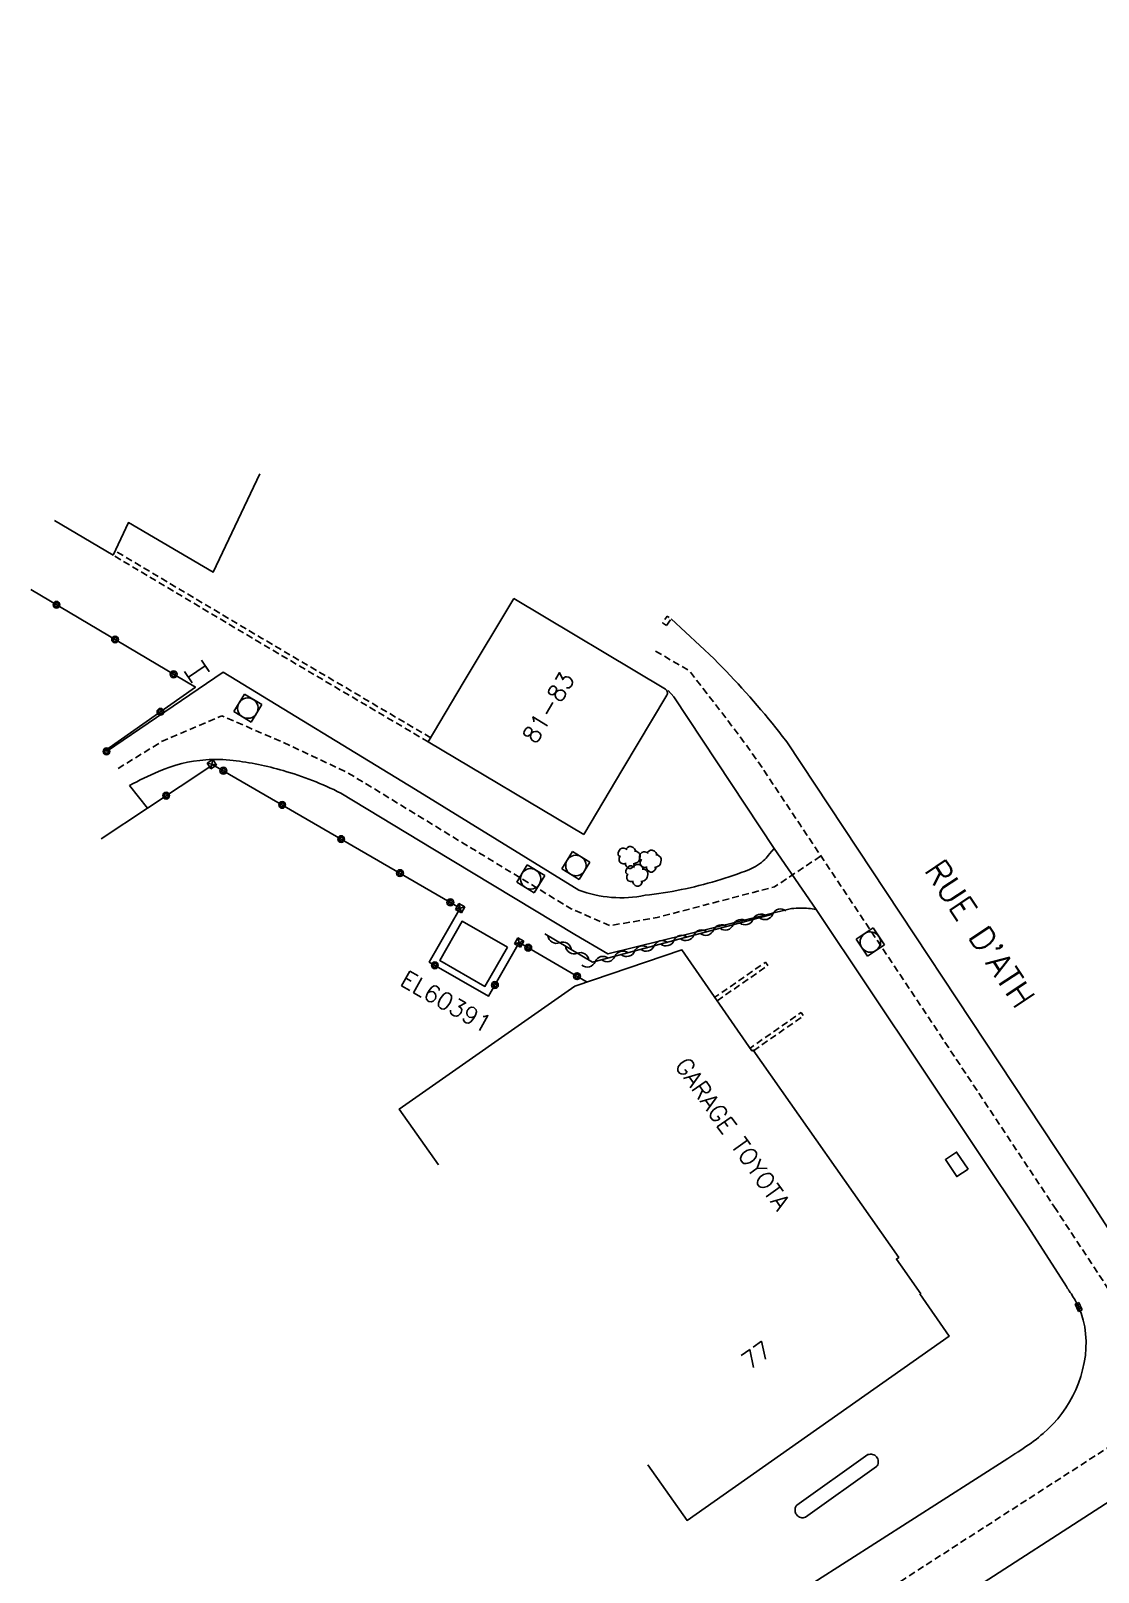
# Model space of a CAD drawing. Header units: millimetres. Extents: x 105000 to 106000, y 137997 to 139000.
# Drawn here: x 105326.5 to 105404.9, y 138390.9 to 138504.1 of the extents above; entities that cross this region are included whole.
import ezdxf
from ezdxf.enums import TextEntityAlignment as Align

# ---------------------------------------------------------------- set-up
doc = ezdxf.new("R2010")
doc.units = ezdxf.units.MM
doc.linetypes.add('DASHED', pattern=[0.75, 0.5, -0.25])
doc.layers.get('0').update_dxf_attribs({"linetype": 'CONTINUOUS'})
for name, color, linetype in [('W0001', 6, 'DASHED'), ('W0008', 7, 'CONTINUOUS'), ('W0100', 7, 'CONTINUOUS'), ('W0112', 1, 'DASHED'), ('W0300', 7, 'CONTINUOUS'), ('W0310', 3, 'CONTINUOUS'), ('W0322', 7, 'CONTINUOUS'), ('W0330', 7, 'CONTINUOUS'), ('W0400', 7, 'CONTINUOUS'), ('W0420', 7, 'CONTINUOUS'), ('W0984', 7, 'CONTINUOUS'), ('W0989', 7, 'CONTINUOUS'), ('W0991', 7, 'CONTINUOUS'), ('W1471', 7, 'CONTINUOUS'), ('W1474', 7, 'CONTINUOUS')]:
    doc.layers.add(name, color=color, linetype=linetype)
doc.styles.get("Standard").update_dxf_attribs({"font": 'romans.shx', "width": 0.85})

# ---------------------------------------------------------------- blocks, each defined once
blk = doc.blocks.new('T400')
for p, q in [((-0.15, 0.3), (0.15, 0.3)), ((-0.15, -0.25), (-0.15, 0.3)), ((-0.15, 0.15), (0.15, 0.15)), ((-0.15, 0), (0.15, 0)), ((0.15, 0.3), (0.15, -0.25)), ((-0.15, -0.15), (0.15, -0.15)), ((-0.15, -0.25), (-0.15, -0.3)), ((-0.15, -0.3), (0.15, -0.3)), ((0.15, -0.3), (0.15, -0.25))]:
    blk.add_line(p, q)
blk = doc.blocks.new('T1471')
at = {"color": 0, "linetype": 'Continuous', "flags": 128}
blk.add_lwpolyline([(-0.75, -0.5), (-0.75, 0.5), (0.75, 0.5), (0.75, -0.5), (-0.75, -0.5)], dxfattribs=at)
blk = doc.blocks.new('T420')
for p, q in [((0.75, 0.75), (-0.75, 0.75)), ((-0.75, 0.75), (-0.75, -0.75)), ((0.75, 0.75), (0.75, -0.75)), ((0.75, -0.75), (-0.75, -0.75))]:
    blk.add_line(p, q)
blk.add_ellipse((0, 0), major_axis=(-0.53, 0.53), ratio=1, start_param=3.926991, end_param=10.210176)
blk = doc.blocks.new('t330o')
at = {"color": 0, "linetype": 'Continuous'}
for p, q in [((0.25, -0.25), (-0.25, 0.25)), ((-0.25, -0.25), (0.25, 0.25)), ((-0.25, 0.25), (-0.25, -0.25)), ((0.25, 0.25), (-0.25, 0.25)), ((0.25, -0.25), (0.25, 0.25)), ((-0.25, -0.25), (0.25, -0.25)), ((-0.25, -0.25), (-0.25, -0.25))]:
    blk.add_line(p, q, dxfattribs=at)
blk = doc.blocks.new('T300')
for p, q in [((-0.8, 0.51), (-0.86, 0.34)), ((-0.86, 0.34), (-0.86, 0.17)), ((-0.86, 0.17), (-0.74, 0.06)), ((-0.69, 0.63), (-0.8, 0.51)), ((-0.8, -0.06), (-0.74, 0.06)), ((-0.74, 0.06), (-0.69, 0.11)), ((-0.57, 0.69), (-0.69, 0.63)), ((-0.46, 0.69), (-0.57, 0.69)), ((-0.29, 0.63), (-0.46, 0.69)), ((-0.29, 0.63), (-0.17, 0.74)), ((-0.23, 0.57), (-0.29, 0.63)), ((-0.17, 0.74), (-0.06, 0.8)), ((-0.06, 0.8), (0.06, 0.8)), ((0.06, 0.8), (0.23, 0.74)), ((0.23, 0.74), (0.34, 0.63)), ((0.34, 0.63), (0.4, 0.51)), ((0.46, 0.46), (0.34, 0.46)), ((0.4, 0.51), (0.4, 0.46)), ((0.57, 0.4), (0.46, 0.46)), ((0.57, 0.4), (0.69, 0.29)), ((0.69, 0.29), (0.74, 0.17)), ((0.74, 0.06), (0.69, -0.17)), ((0.74, 0.17), (0.74, 0.06)), ((-0.8, -0.17), (-0.8, -0.06)), ((-0.8, -0.23), (-0.8, -0.17)), ((-0.74, -0.34), (-0.8, -0.23)), ((-0.69, -0.4), (-0.74, -0.34)), ((-0.51, -0.46), (-0.69, -0.4)), ((-0.4, -0.46), (-0.51, -0.46)), ((-0.4, -0.46), (-0.34, -0.46)), ((-0.34, -0.46), (-0.34, -0.4)), ((-0.34, -0.51), (-0.34, -0.46)), ((-0.29, -0.63), (-0.34, -0.51)), ((-0.17, -0.74), (-0.29, -0.63)), ((-0.06, -0.8), (-0.17, -0.74)), ((0.06, -0.8), (-0.06, -0.8)), ((0.17, -0.74), (0.06, -0.8)), ((0.23, -0.69), (0.17, -0.74)), ((0.29, -0.46), (0.23, -0.46)), ((0.29, -0.63), (0.23, -0.69)), ((0.46, -0.4), (0.29, -0.46)), ((0.34, -0.51), (0.29, -0.63)), ((0.34, -0.51), (0.34, -0.46)), ((0.57, -0.34), (0.46, -0.4)), ((0.63, -0.29), (0.57, -0.34)), ((0.69, -0.17), (0.63, -0.29))]:
    blk.add_line(p, q)
blk = doc.blocks.new('T1474')
at = {"color": 0, "linetype": 'Continuous', "flags": 128}
for points in [[(-0.75, -0.5), (-0.75, 0.5)], [(-0.75, 0), (0.75, 0)], [(0.75, 0), (0.75, -0.5), (0.75, 0.5)]]:
    blk.add_lwpolyline(points, dxfattribs=at)
blk = doc.blocks.new('t310o')
at = {"color": 0, "linetype": 'Continuous'}
for centre, start, end in [((-0.5, 0.38), 216.8699, 323.1304), ((0.5, -0.37), 36.8699, 143.1303)]:
    blk.add_arc(centre, 0.625, start, end, dxfattribs=at)
blk = doc.blocks.new('t322o')
at = {"color": 0, "linetype": 'Continuous'}
for radius in [0.25, 0.15]:
    blk.add_circle((0, 0), radius, dxfattribs=at)

msp = doc.modelspace()

# ---------------------------------------------------------------- linework, layer by layer
at = {"layer": 'W0001', "flags": 128}
for points in [[(105401.81, 138417.5), (105391.09, 138433.65), (105383.03, 138445.72), (105380.22, 138449.97), (105379.18, 138451.46), (105377.4, 138453.82), (105374.87, 138457.08), (105372.18, 138458.63)], [(105332.93, 138449.9), (105336.13, 138451.87), (105340.55, 138453.76), (105345.04, 138451.82), (105349.78, 138449.59), (105358.34, 138444.37), (105363.78, 138441.06), (105366.2, 138439.59), (105369.05, 138438.35), (105372.51, 138438.95), (105381.13, 138441.2), (105384.53, 138443.47)]]:
    msp.add_lwpolyline(points, dxfattribs=at)
at = {"layer": 'W0001'}
for points in [[(105411.03, 138403.49), (105401.81, 138417.5)], [(105377.78, 138382.06), (105418.57, 138408.37)]]:
    msp.add_lwpolyline(points, dxfattribs=at)
at = {"layer": 'W0008'}
for points in [[(105380.85, 138379.99), (105412.08, 138400.17), (105449.75, 138424.52), (105450.75, 138425.13), (105450.86, 138424.93), (105454.02, 138425.01), (105502.08, 138456.31), (105575.63, 138504.07)], [(105384.19, 138439.55), (105381.11, 138444.01)], [(105407.38, 138413.42), (105403.9, 138418.8)], [(105399.76, 138416.22), (105402.57, 138411.84), (105402.59, 138411.81), (105402.6, 138411.79), (105402.63, 138411.74), (105402.64, 138411.71), (105402.67, 138411.68), (105402.69, 138411.65), (105402.71, 138411.62), (105402.73, 138411.59), (105402.75, 138411.56), (105402.77, 138411.52), (105402.85, 138411.42), (105402.93, 138411.31), (105403, 138411.18), (105403.07, 138411.07), (105403.14, 138410.96), (105403.21, 138410.84), (105403.28, 138410.71), (105403.34, 138410.6), (105403.4, 138410.48), (105403.46, 138410.35), (105403.66, 138409.88), (105403.81, 138409.38), (105403.92, 138408.88), (105403.98, 138408.37), (105404.01, 138407.84), (105404, 138407.32), (105403.96, 138406.79), (105403.88, 138406.26), (105403.76, 138405.74), (105403.62, 138405.23), (105403.62, 138405.23), (105403.46, 138404.74), (105403.26, 138404.27), (105403.03, 138403.81), (105402.79, 138403.37), (105402.53, 138402.95), (105402.23, 138402.52), (105401.93, 138402.13), (105401.59, 138401.76), (105401.24, 138401.4), (105400.87, 138401.06), (105400.87, 138401.06), (105400.7, 138400.92), (105400.52, 138400.76), (105400.34, 138400.62), (105400.16, 138400.48), (105399.97, 138400.35), (105399.78, 138400.21), (105399.6, 138400.09), (105399.4, 138399.96), (105399.21, 138399.84), (105399.02, 138399.71), (105399.02, 138399.71), (105399, 138399.7), (105398.97, 138399.68), (105398.95, 138399.67), (105398.93, 138399.65), (105398.9, 138399.63), (105398.88, 138399.62), (105398.85, 138399.6), (105398.83, 138399.59), (105398.81, 138399.57), (105398.78, 138399.56), (105398.26, 138399.21), (105379.28, 138387.07)], [(105388.62, 138398.62), (105383.4, 138394.92), (105383.4, 138394.92), (105383.32, 138394.88), (105383.23, 138394.87), (105383.14, 138394.87), (105383.06, 138394.88), (105382.97, 138394.92), (105382.89, 138394.96), (105382.82, 138395.01), (105382.77, 138395.07), (105382.71, 138395.15), (105382.68, 138395.23), (105382.65, 138395.31), (105382.64, 138395.4), (105382.64, 138395.48), (105382.65, 138395.57), (105382.68, 138395.65), (105382.72, 138395.73), (105382.78, 138395.79), (105387.99, 138399.51), (105388, 138399.51), (105388.08, 138399.52), (105388.17, 138399.54), (105388.25, 138399.54), (105388.34, 138399.52), (105388.43, 138399.49), (105388.5, 138399.46), (105388.57, 138399.4), (105388.63, 138399.34), (105388.68, 138399.27), (105388.71, 138399.2), (105388.75, 138399.1), (105388.75, 138399.02), (105388.75, 138398.93), (105388.74, 138398.85), (105388.71, 138398.76), (105388.67, 138398.68), (105388.62, 138398.62)]]:
    msp.add_lwpolyline(points, dxfattribs=at)
at = {"layer": 'W0008', "flags": 128}
for points in [[(105373.54, 138460.89), (105376.7, 138457.94, -0.026801), (105381.22, 138452.89, -0.005194), (105382.03, 138451.85), (105403.9, 138418.8)], [(105354.77, 138448.36), (105366.77, 138440.96, 0.070454), (105369.16, 138440.43, 0.071044), (105371.63, 138440.58, 0.045034), (105376.88, 138441.65, 0.021371), (105379.29, 138442.48, 0.101632), (105380.42, 138443.22, 0.040413), (105380.77, 138443.63), (105381.11, 138444.01), (105373.74, 138455.16), (105373.33, 138455.62)], [(105399.76, 138416.22), (105384.19, 138439.55, 0.041851), (105383.05, 138439.64, 0.024732), (105382.38, 138439.61), (105368.9, 138436.28), (105366.48, 138437.7), (105356.04, 138443.99), (105349.28, 138448.09, 0.047393), (105345.05, 138449.74, 0.039061), (105341.38, 138450.49, 0.046792), (105339.37, 138450.53, 0.083311), (105335.9, 138449.68, 0.023974), (105333.78, 138448.64)]]:
    msp.add_lwpolyline(points, format="xyb", dxfattribs=at)
msp.add_lwpolyline([(105332.08, 138451.15), (105340.64, 138456.96), (105354.77, 138448.36)], dxfattribs=at)
at = {"layer": 'W0100', "flags": 128}
for points in [[(105332.56, 138465.56), (105333.69, 138467.95), (105339.92, 138464.32), (105343.33, 138471.54)], [(105332.56, 138465.56), (105328.26, 138468.12)], [(105361.99, 138462.37), (105358.26, 138456.18), (105355.71, 138451.85)], [(105355.71, 138451.85), (105367.13, 138445.05)], [(105391.88, 138411.32), (105390.39, 138413.43), (105390.09, 138413.86), (105390.26, 138413.98), (105379.57, 138429.21), (105379.49, 138429.16), (105379.48, 138429.16), (105374.33, 138436.57), (105366.47, 138433.9), (105353.58, 138424.88), (105356.45, 138420.79)]]:
    msp.add_lwpolyline(points, dxfattribs=at)
msp.add_lwpolyline([(105367.13, 138445.05), (105369.99, 138449.86), (105373.23, 138455.27, 0.214905), (105373.25, 138455.55, 0.158073), (105373.12, 138455.72), (105361.99, 138462.37)], format="xyb", dxfattribs=at)
msp.add_lwpolyline([(105361.52, 138436.77), (105358.19, 138438.67), (105356.55, 138435.8), (105359.87, 138433.89)], close=True, dxfattribs=at)
at = {"layer": 'W0100'}
msp.add_lwpolyline([(105371.83, 138398.76), (105374.71, 138394.67), (105393.97, 138408.21), (105391.8, 138411.31)], dxfattribs=at)
at = {"layer": 'W0112', "flags": 128}
for points in [[(105355.71, 138451.85), (105343.29, 138459.17), (105332.56, 138465.56)], [(105355.89, 138452.15), (105343.47, 138459.47), (105332.71, 138465.88)], [(105376.93, 138432.84), (105380.65, 138435.43), (105380.48, 138435.67), (105376.76, 138433.09)], [(105379.6, 138429.17), (105383.26, 138431.73), (105383.09, 138431.98), (105379.35, 138429.36)]]:
    msp.add_lwpolyline(points, dxfattribs=at)
msp.add_lwpolyline([(105373.21, 138460.4), (105373.54, 138460.89), (105373.25, 138461.09), (105372.92, 138460.59)], close=True, dxfattribs=at)
at = {"layer": 'W0310', "flags": 128}
msp.add_lwpolyline([(105381, 138439.19), (105367.76, 138435.66), (105364.27, 138437.75)], dxfattribs=at)
at = {"layer": 'W0322', "flags": 128}
for points in [[(105332.08, 138451.15), (105332.03, 138451.24), (105338.61, 138455.87), (105326.52, 138463.04)], [(105367.37, 138434.21), (105362.39, 138437.12), (105360.14, 138433.18), (105355.78, 138435.67), (105358.05, 138439.64), (105339.9, 138450.17), (105335.09, 138446.99), (105333.78, 138448.64)], [(105335.09, 138446.99), (105331.68, 138444.74)]]:
    msp.add_lwpolyline(points, dxfattribs=at)

# ---------------------------------------------------------------- block references
at = {"layer": 'W0300'}
for p in [(105370.52, 138443.36), (105372.08, 138443.09), (105371.08, 138442.05)]:
    msp.add_blockref('T300', p, dxfattribs=at)
at = {"layer": 'W0310'}
for p, rotation in [((105381, 138439.19), 194.9398149691959), ((105376.65, 138438.03), 194.9398149691959), ((105378.1, 138438.42), 194.9398149691959), ((105379.55, 138438.81), 194.9398149691959), ((105365.36, 138437.1), 149.0918282203591), ((105372.3, 138436.87), 194.9398149691959), ((105373.75, 138437.26), 194.9398149691959), ((105375.2, 138437.65), 194.9398149691959), ((105366.65, 138436.33), 149.0918282203591), ((105367.96, 138435.71), 194.9398149691959), ((105369.41, 138436.1), 194.9398149691959), ((105370.86, 138436.48), 194.9398149691959)]:
    msp.add_blockref('t310o', p, dxfattribs=dict(at, rotation=rotation))
at = {"layer": 'W0322'}
for p, rotation in [((105328.41, 138461.92), 149.2970068407558), ((105332.71, 138459.37), 149.2970068407558), ((105337.01, 138456.81), 149.2970068407558), ((105336.04, 138454.06), 35.12527213768283), ((105332.08, 138451.15), 123.0486719576397), ((105340.66, 138449.73), 149.893504644401), ((105336.46, 138447.9), 213.4206731612975), ((105344.98, 138447.22), 149.893504644401), ((105349.31, 138444.71), 149.893504644401), ((105353.63, 138442.21), 149.893504644401), ((105357.33, 138440.06), 149.893504644401), ((105363.05, 138436.73), 149.7486436042173), ((105356.19, 138435.44), 150.2422299565958), ((105366.63, 138434.64), 149.7486436042173), ((105360.6, 138433.99), 240.2422299565376)]:
    msp.add_blockref('t322o', p, dxfattribs=dict(at, rotation=rotation))
at = {"layer": 'W0330'}
for p, rotation in [((105339.81, 138450.21), 213.4206731602137), ((105358.05, 138439.64), 150.2422299574071), ((105362.39, 138437.12), 150.2422299574071)]:
    msp.add_blockref('t330o', p, dxfattribs=dict(at, rotation=rotation))
at = {"layer": 'W0400', "rotation": 24.34480220750196}
msp.add_blockref('T400', (105403.46, 138410.35), dxfattribs=at)
at = {"layer": 'W0420'}
for p, rotation in [((105342.46, 138454.33), 148.8219408884977), ((105366.55, 138442.77), 328.4814225665654), ((105363.23, 138441.79), 148.8219408884977), ((105388.17, 138437.15), 123.7124998916047)]:
    msp.add_blockref('T420', p, dxfattribs=dict(at, rotation=rotation))
at = {"layer": 'W1471', "rotation": 123.7124998916047}
msp.add_blockref('T1471', (105394.51, 138420.82), dxfattribs=at)
at = {"layer": 'W1474', "rotation": 34.15280492802193}
msp.add_blockref('T1474', (105338.71, 138457.02), dxfattribs=at)

# ---------------------------------------------------------------- texts
at = {"layer": 'W0984'}
for s, rotation, p in [('81-83', 59.0985, (105364.53, 138454.37)), ('EL60391', 330.2422, (105357.03, 138432.77)), ('GARAGE TOYOTA', 305.0516, (105378.06, 138423.06))]:
    msp.add_text(s, height=1.25, rotation=rotation, dxfattribs=at).set_placement(p, align=Align.MIDDLE)
at = {"layer": 'W0989'}
msp.add_text("RUE D'ATH", height=1.75, rotation=303.4879, dxfattribs=at).set_placement((105396.22, 138437.76), align=Align.MIDDLE)
at = {"layer": 'W0991'}
msp.add_text('77', height=1.25, rotation=35, dxfattribs=at).set_placement((105379.8, 138406.8), align=Align.MIDDLE)

doc.saveas('drawing.dxf')
